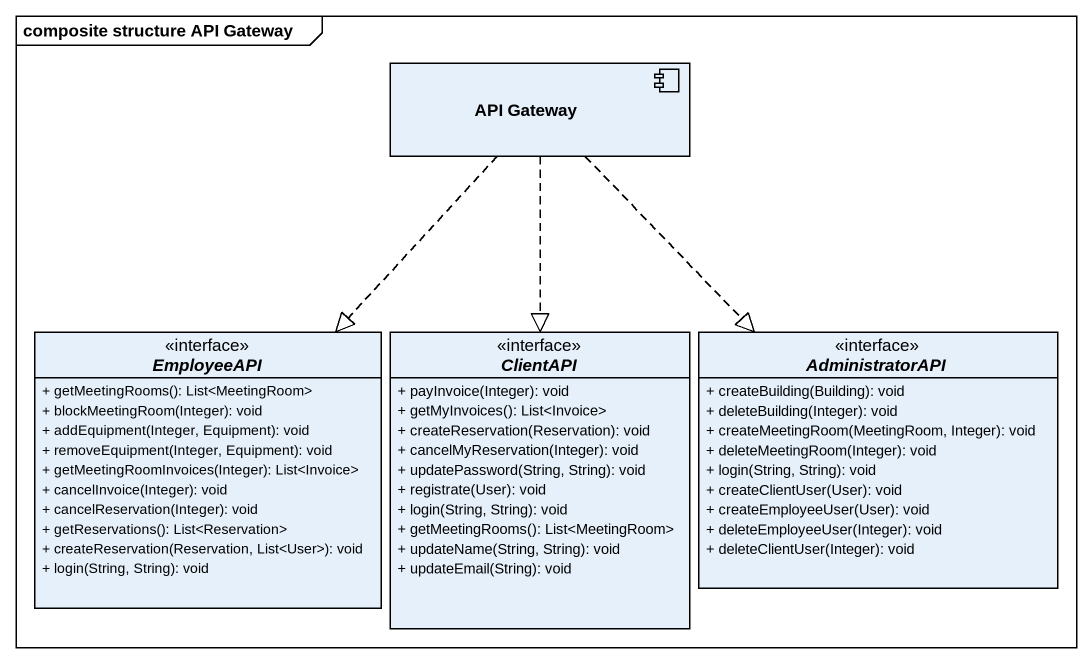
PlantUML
@startuml
mainframe composite structure API Gateway
allowmixing
hide circle
hide empty members
skinparam classAttributeIconSize 0
component "API Gateway" as API_Gateway
interface EmployeeAPI {
  + getMeetingRooms(): List<MeetingRoom>
  + blockMeetingRoom(Integer): void
  + addEquipment(Integer, Equipment): void
  + removeEquipment(Integer, Equipment): void
  + getMeetingRoomInvoices(Integer): List<Invoice>
  + cancelInvoice(Integer): void
  + cancelReservation(Integer): void
  + getReservations(): List<Reservation>
  + createReservation(Reservation, List<User>): void
  + login(String, String): void
}
interface ClientAPI {
  + payInvoice(Integer): void
  + getMyInvoices(): List<Invoice>
  + createReservation(Reservation): void
  + cancelMyReservation(Integer): void
  + updatePassword(String, String): void
  + registrate(User): void
  + login(String, String): void
  + getMeetingRooms(): List<MeetingRoom>
  + updateName(String, String): void
  + updateEmail(String): void
}
interface AdministratorAPI {
  + createBuilding(Building): void
  + deleteBuilding(Integer): void
  + createMeetingRoom(MeetingRoom, Integer): void
  + deleteMeetingRoom(Integer): void
  + login(String, String): void
  + createClientUser(User): void
  + createEmployeeUser(User): void
  + deleteEmployeeUser(Integer): void
  + deleteClientUser(Integer): void
}
API_Gateway ..|> EmployeeAPI
API_Gateway ..|> ClientAPI
API_Gateway ..|> AdministratorAPI
@enduml
